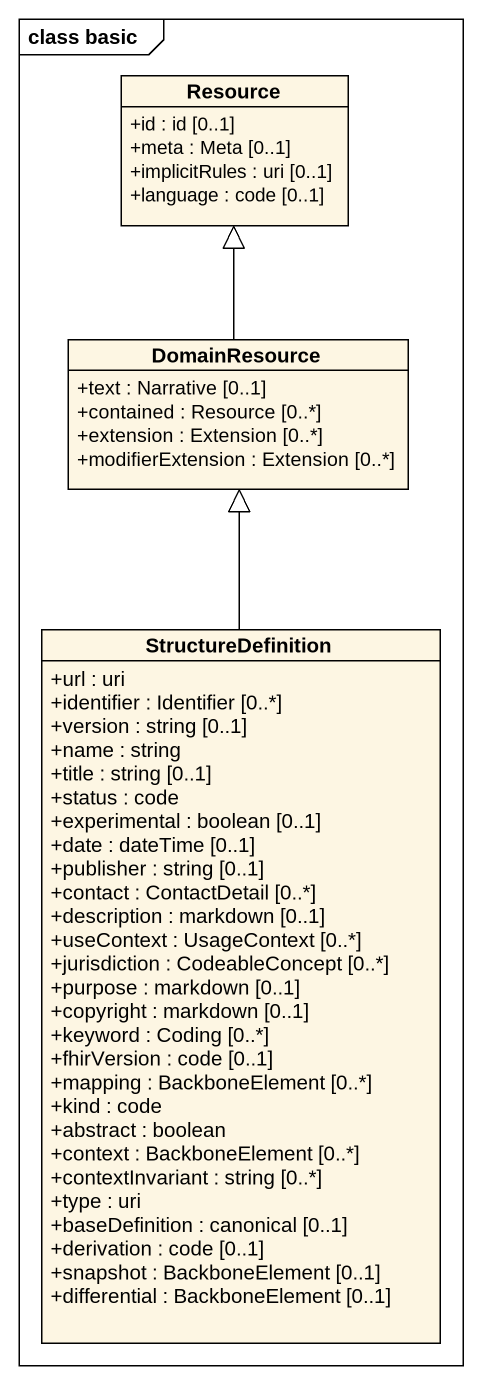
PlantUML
@startuml
mainframe class basic
hide circle
hide empty members
skinparam classAttributeIconSize 0
class Resource {
  +id : id [0..1]
  +meta : Meta [0..1]
  +implicitRules : uri [0..1]
  +language : code [0..1]
}
class DomainResource {
  +text : Narrative [0..1]
  +contained : Resource [0..*]
  +extension : Extension [0..*]
  +modifierExtension : Extension [0..*]
}
class StructureDefinition {
  +url : uri
  +identifier : Identifier [0..*]
  +version : string [0..1]
  +name : string
  +title : string [0..1]
  +status : code
  +experimental : boolean [0..1]
  +date : dateTime [0..1]
  +publisher : string [0..1]
  +contact : ContactDetail [0..*]
  +description : markdown [0..1]
  +useContext : UsageContext [0..*]
  +jurisdiction : CodeableConcept [0..*]
  +purpose : markdown [0..1]
  +copyright : markdown [0..1]
  +keyword : Coding [0..*]
  +fhirVersion : code [0..1]
  +mapping : BackboneElement [0..*]
  +kind : code
  +abstract : boolean
  +context : BackboneElement [0..*]
  +contextInvariant : string [0..*]
  +type : uri
  +baseDefinition : canonical [0..1]
  +derivation : code [0..1]
  +snapshot : BackboneElement [0..1]
  +differential : BackboneElement [0..1]
}
DomainResource -up-|> Resource
StructureDefinition -up-|> DomainResource
@enduml
